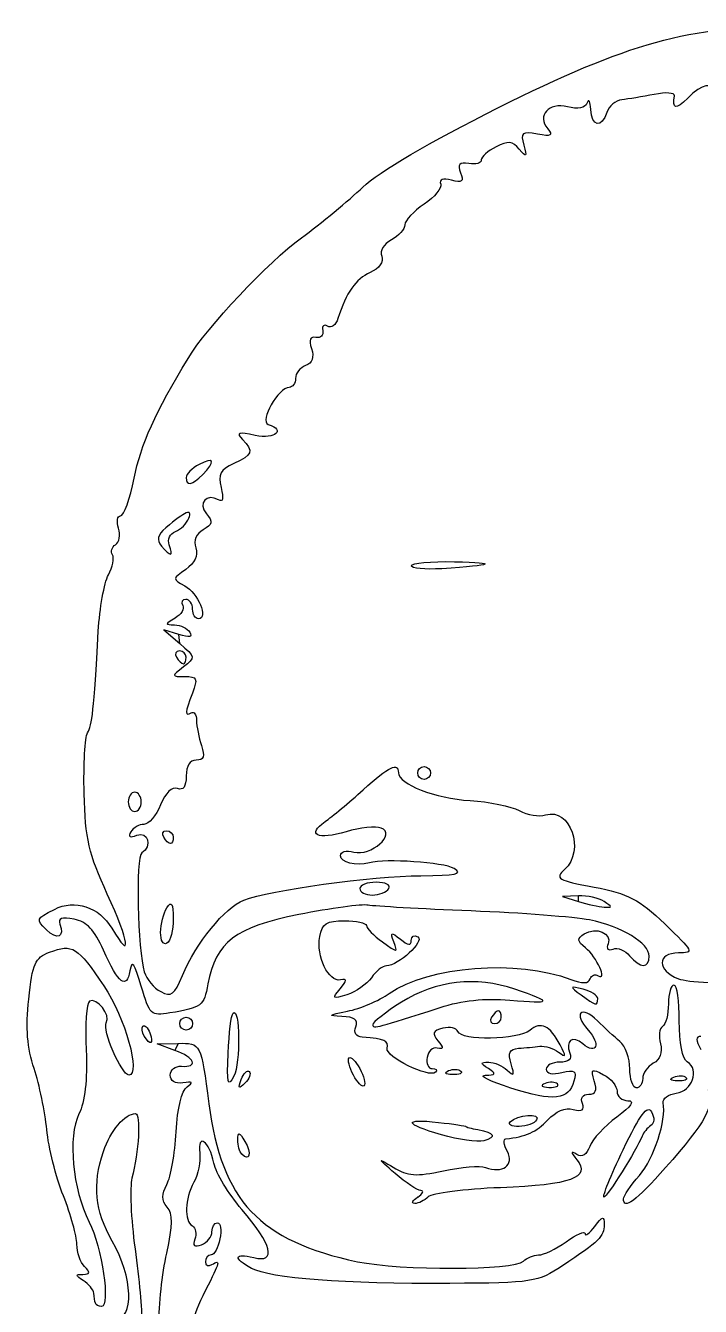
# Model space of a CAD drawing. Extents: x 785 to 1180, y 172 to 639.
# Drawn here: x 874.3 to 979.2, y 439.2 to 638.5 of the extents above; entities that cross this region are included whole.
import ezdxf

# ---------------------------------------------------------------- set-up
doc = ezdxf.new("R2010")
doc.units = 0
doc.layers.add('Ebene_1', color=7, linetype='CONTINUOUS')

msp = doc.modelspace()

# ---------------------------------------------------------------- linework, layer by layer
at = {"layer": 'Ebene_1', "color": 7}
for points in [[(901.82144, 568.678588), (901.82144, 568.678588)], [(896.61488, 557.741588), (896.61488, 557.741588)], [(934.25, 554.492812), (934.25, 554.492812)], [(898.12488, 543.776036), (895.74968, 544.516324), (898.24968, 542.383836)], [(899.25, 540.25002), (899.25, 540.25002)], [(935.25, 522.25002), (935.25, 522.25002)], [(892.25, 517.75002), (892.25, 517.75002)], [(895.75, 512.25002), (895.75, 512.25002)], [(930.75, 504.25002), (930.75, 504.25002)], [(960.25, 503.135028), (957.75, 503.050628), (960.25, 502.25002)], [(964.25, 502.25002), (964.25, 502.25002)], [(895.26528, 497.440996), (895.26528, 497.441004)], [(923.1768, 488.662204), (923.17712, 488.662204)], [(963.25, 487.133388), (963.25, 487.133388)], [(938.75, 485.76382), (938.75, 485.76382)], [(898.25, 483.25002), (898.25, 483.25002)], [(948.25, 484.25002), (948.25, 484.25002)], [(892.70888, 481.316548), (892.70888, 481.316548)], [(897.50144, 479.087716), (894.75144, 480.092108), (897.9824, 480.170988)], [(905.7764, 478.655812), (905.7764, 478.655812)], [(907.81432, 474.543148), (907.81432, 474.543148)], [(925.25, 475.25002), (925.25, 475.25002)], [(940.06248, 475.933196), (940.06248, 475.933132)], [(975.06248, 474.933196), (975.06248, 474.933132)], [(956.9792, 473.854124), (956.9792, 473.854188)], [(949.60912, 467.94246), (949.60912, 467.94246)], [(938.97512, 465.932772), (938.97512, 465.932772)], [(907.91664, 462.916692), (907.91664, 462.916692)], [(967.21328, 463.632772), (967.21328, 463.632772)], [(935.24616, 456.25002), (935.25, 456.25002)], [(967.2504, 456.000012), (967.2512, 456.00002)], [(885.12544, 439.75002), (885.12504, 439.75002)]]:
    msp.add_lwpolyline(points, close=True, dxfattribs=at)
for points in [[(947.71472, 625.729668), (967.89592, 635.832132), (977.63192, 638.532116), (993.7496, 638.495964)], [(981.2496, 628.095028), (981.2496, 629.85246), (979.47776, 629.478148), (977.2496, 627.250012)], [(972.03936, 627.828588), (970.23, 627.465532), (967.96184, 627.090404), (966.99896, 626.994964)], [(975.17096, 627.619348), (975.258, 628.097484), (973.8488, 628.191644), (972.03936, 627.828588)], [(958.55952, 625.887076), (955.61264, 626.626684), (953.74208, 624.566452), (955.47008, 622.484396)], [(961.58792, 626.501732), (961.26872, 625.710892), (960.15896, 625.485652), (958.55952, 625.887076)], [(962.17064, 625.500012), (962.12744, 626.737516), (961.86496, 627.188284), (961.58792, 626.501732)], [(966.99896, 626.994964), (966.03616, 626.899524), (964.99328, 626.017868), (964.6816, 625.035724)], [(977.2496, 627.250012), (975.38952, 625.3899), (974.7848, 625.49734), (975.17096, 627.619348)], [(926.71472, 613.40302), (929.15112, 615.737444), (937.24752, 620.489908), (947.71472, 625.729668)], [(964.6816, 625.035724), (963.88184, 622.515972), (962.26488, 622.814964), (962.17064, 625.500012)], [(953.86368, 621.643556), (951.4668, 622.078196), (951.22112, 621.880316), (951.75216, 619.942716)], [(955.47008, 622.484396), (956.35712, 621.4155), (956.0392, 621.24906), (953.86368, 621.643556)], [(951.05136, 619.300676), (949.9928, 620.561636), (949.31752, 620.631956), (947.43664, 619.677052)], [(951.75216, 619.942716), (952.2736, 618.040164), (952.18088, 617.955204), (951.05136, 619.300676)], [(947.43664, 619.677052), (946.16448, 619.031188), (945.13152, 618.108396), (945.14112, 617.626388)], [(943.21192, 617.061556), (941.72832, 617.298972), (941.4224, 616.963324), (941.92608, 615.650812)], [(945.14112, 617.626388), (945.15152, 617.14438), (944.28264, 616.890204), (943.21192, 617.061556)], [(938.82936, 613.886828), (939.066, 613.26158), (937.90856, 611.850012), (936.25744, 610.750012)], [(940.49312, 614.476084), (939.1676, 614.822716), (938.55712, 614.606484), (938.82936, 613.886828)], [(941.92608, 615.650812), (942.45312, 614.277316), (942.16288, 614.03942), (940.49312, 614.476084)], [(917.16144, 605.514916), (920.23496, 607.763836), (924.53392, 611.313476), (926.71472, 613.40302)], [(936.25744, 610.750012), (934.60632, 609.650012), (933.25408, 608.203348), (933.25248, 607.535196)], [(933.25248, 607.535196), (933.25248, 606.867044), (932.31472, 605.820036), (931.17208, 605.208508)], [(899.53608, 586.74998), (902.4624, 591.57274), (912.03376, 601.762932), (917.16144, 605.514916)], [(931.17208, 605.208508), (929.95624, 604.557828), (929.32592, 603.493628), (929.65232, 602.6429)], [(929.65232, 602.6429), (929.99688, 601.74506), (929.30376, 600.77618), (927.83976, 600.109132)], [(927.83976, 600.109132), (925.59472, 599.086244), (924.16584, 597.033308), (922.84736, 592.936628)], [(921.23192, 591.760956), (920.6644, 592.1117), (920.32368, 591.802716), (920.4748, 591.07434)], [(922.84736, 592.936628), (922.52632, 591.939268), (921.79944, 591.41022), (921.23192, 591.760956)], [(919.42424, 590.025132), (918.51352, 590.214188), (918.30048, 589.665196), (918.7432, 588.270204)], [(920.4748, 591.07434), (920.62592, 590.345956), (920.1532, 589.87382), (919.42424, 590.025132)], [(918.7432, 588.270204), (919.17472, 586.9107), (918.86928, 586.041292), (917.81856, 585.6381)], [(891.14368, 568.117012), (892.1392, 573.17734), (894.55504, 578.540988), (899.53608, 586.74998)], [(917.81856, 585.6381), (916.9556, 585.306964), (916.2496, 584.40918), (916.2496, 583.64302)], [(915.27264, 582.250012), (913.59136, 582.250012), (910.60584, 576.964596), (912.0208, 576.492956)], [(916.2496, 583.64302), (916.2496, 582.876868), (915.81, 582.250012), (915.27264, 582.250012)], [(912.0208, 576.492956), (914.78968, 575.56998), (913.0888, 574.124988), (909.9996, 574.775908)], [(907.9996, 574.155364), (909.78472, 572.291228), (909.58048, 571.721788), (906.64752, 570.385444)], [(909.9996, 574.775908), (907.34296, 575.3357), (906.97784, 575.222404), (907.9996, 574.155364)], [(901.25, 570.25002), (900.15, 569.661316), (899.25, 568.745484), (899.25, 568.214836)], [(901.82144, 568.678588), (903.86584, 570.72302), (903.58368, 571.498972), (901.25, 570.25002)], [(906.64752, 570.385444), (904.51176, 569.412316), (904.16048, 568.741276), (904.6876, 566.64114)], [(889.05208, 562.24998), (889.5676, 562.24998), (890.5088, 564.89014), (891.14368, 568.117012)], [(899.25, 568.214836), (899.25, 566.852492), (900.15936, 567.016492), (901.82144, 568.678588)], [(904.6876, 566.64114), (905.10328, 564.9849), (904.96296, 564.309156), (904.28968, 564.725244)], [(904.28968, 564.725244), (902.45376, 565.859884), (901.02624, 564.224068), (902.40384, 562.564212)], [(888.72288, 560.33406), (888.38848, 561.387852), (888.53664, 562.24998), (889.05208, 562.24998)], [(899.6612, 561.879276), (900.27216, 563.471308), (899.14552, 562.997196), (896.0796, 560.37206)], [(902.40384, 562.564212), (903.42752, 561.330708), (903.33744, 560.878668), (901.90856, 560.07902)], [(888.274, 557.764956), (888.85528, 558.124252), (889.05736, 559.28034), (888.72288, 560.33406)], [(896.0796, 560.37206), (894.77432, 559.254444), (894.60176, 558.531076), (895.40872, 557.558812)], [(897.56896, 559.818908), (898.40848, 560.141068), (899.35, 561.068236), (899.6612, 561.879276)], [(901.90856, 560.07902), (900.80392, 559.460852), (900.37672, 558.424964), (900.74616, 557.260796)], [(896.61488, 557.741588), (896.29456, 558.576332), (896.71464, 559.4911), (897.56896, 559.818908)], [(887.14696, 553.05818), (887.80432, 554.286356), (888.08896, 555.700836), (887.77952, 556.201468)], [(887.77952, 556.201468), (887.47016, 556.7021), (887.69264, 557.405668), (888.274, 557.764956)], [(895.40872, 557.558812), (896.84416, 555.829196), (897.32096, 555.90146), (896.61488, 557.741588)], [(900.74616, 557.260796), (901.12904, 556.054412), (900.5936, 554.903916), (899.19232, 553.922468)], [(934.25, 554.492812), (934.25, 554.909276), (937.28752, 555.18874), (941, 555.113836)], [(939, 554.035132), (936.38752, 553.870396), (934.25, 554.076332), (934.25, 554.492812)], [(941, 555.113836), (947.9948, 554.972716), (947.2172, 554.553284), (939, 554.035132)], [(885.57984, 544.287508), (885.78448, 547.883196), (886.48968, 551.829996), (887.14696, 553.05818)], [(899.19232, 553.922468), (897.08512, 552.446524), (897.0828, 552.409668), (899.02704, 551.369124)], [(899.02704, 551.369124), (901.0748, 550.27322), (902.74792, 546.250012), (901.156, 546.250012)], [(898.7116, 548.311476), (899.03064, 547.795276), (898.49472, 546.908964), (897.52064, 546.341884)], [(899.19056, 549.250012), (898.60816, 549.250012), (898.39256, 548.827668), (898.7116, 548.311476)], [(900.2496, 547.750012), (900.2496, 548.575012), (899.77304, 549.250012), (899.19056, 549.250012)], [(897.52064, 546.341884), (895.90912, 545.4037), (895.90192, 545.308092), (897.44064, 545.28042)], [(901.156, 546.250012), (900.65744, 546.250012), (900.2496, 546.925012), (900.2496, 547.750012)], [(883.9108, 528.510764), (884.64784, 529.703276), (884.86856, 531.790076), (885.57984, 544.287508)], [(897.44064, 545.28042), (898.37064, 545.2637), (899.43952, 544.751804), (899.81584, 544.142884)], [(899.81584, 544.142884), (900.28608, 543.382084), (899.75744, 543.267324), (898.12488, 543.776036)], [(898.24968, 542.383836), (900.6976, 540.295756), (900.7092, 540.220092), (898.80856, 538.750684)], [(898.19096, 541.25002), (897.60856, 541.25002), (897.41008, 540.80002), (897.75, 540.25002)], [(897.75, 540.25002), (898.08992, 539.70002), (898.56648, 539.25002), (898.80904, 539.25002)], [(899.25, 540.25002), (899.25, 540.80002), (898.77344, 541.25002), (898.19096, 541.25002)], [(898.80904, 539.25002), (899.0516, 539.25002), (899.25, 539.70002), (899.25, 540.25002)], [(898.80856, 538.750684), (896.90736, 537.280916), (896.912, 537.250012), (899.03376, 537.250012)], [(899.03376, 537.250012), (900.946, 537.250012), (901.08576, 536.949132), (900.22488, 534.684916)], [(900.22488, 534.684916), (899.04424, 531.57962), (899.00736, 530.982228), (900.03536, 531.617572)], [(900.03536, 531.617572), (900.46752, 531.884652), (900.83552, 531.348708), (900.8532, 530.426596)], [(900.8532, 530.426596), (900.8708, 529.504476), (901.22264, 527.737516), (901.63488, 526.500012)], [(883.38208, 519.030684), (883.2652, 523.5851), (883.50312, 527.85114), (883.9108, 528.510764)], [(901.63488, 526.500012), (902.1996, 524.804892), (901.99792, 524.250012), (900.81704, 524.250012)], [(900.81704, 524.250012), (899.81712, 524.250012), (899.24968, 523.35622), (899.24968, 521.781396)], [(926.78032, 519.629868), (930.8608, 523.303708), (932.24968, 523.975548), (932.24968, 522.275692)], [(932.24968, 522.275692), (932.24968, 520.510532), (937.99096, 518.290124), (943.41672, 517.956924)], [(935.25, 522.25002), (935.25, 522.80002), (935.7, 523.25002), (936.25, 523.25002)], [(936.25, 521.25002), (935.7, 521.25002), (935.25, 521.70002), (935.25, 522.25002)], [(936.25, 523.25002), (936.8, 523.25002), (937.25, 522.80002), (937.25, 522.25002)], [(937.25, 522.25002), (937.25, 521.70002), (936.8, 521.25002), (936.25, 521.25002)], [(897.89256, 519.83354), (897.05424, 520.155236), (896.05224, 519.187572), (895.27128, 517.302164)], [(899.24968, 521.781396), (899.24968, 520.11346), (898.80952, 519.481692), (897.89256, 519.83354)], [(886.98488, 503.396028), (884.10456, 509.643732), (883.56264, 511.995492), (883.38208, 519.030684)], [(891.25, 519.25002), (890.7, 519.25002), (890.25, 518.57502), (890.25, 517.75002)], [(892.25, 517.75002), (892.25, 518.57502), (891.8, 519.25002), (891.25, 519.25002)], [(920.84064, 514.676068), (921.92432, 515.4351), (924.59712, 517.664308), (926.78032, 519.629868)], [(890.25, 517.75002), (890.25, 516.92502), (890.7, 516.25002), (891.25, 516.25002)], [(891.25, 516.25002), (891.8, 516.25002), (892.25, 516.92502), (892.25, 517.75002)], [(895.27128, 517.302164), (894.57592, 515.623484), (893.4132, 514.250012), (892.68736, 514.250012)], [(943.41672, 517.956924), (946.34984, 517.776804), (949.77912, 517.069124), (951.03744, 516.384324)], [(951.03744, 516.384324), (952.29568, 515.699508), (954.14464, 515.3993), (955.14624, 515.717188)], [(955.14624, 515.717188), (958.9964, 516.93918), (961.3248, 510.21062), (958.08984, 507.210948)], [(892.68736, 514.250012), (891.96152, 514.250012), (891.04232, 513.72354), (890.64464, 513.080068)], [(924.13856, 513.098572), (919.6964, 511.767668), (917.90896, 512.622652), (920.84064, 514.676068)], [(890.64464, 513.080068), (890.15848, 512.29342), (890.46672, 512.119332), (891.5856, 512.548692)], [(891.5856, 512.548692), (893.35016, 513.225804), (894.01312, 510.8399), (892.34664, 509.809964)], [(895.75, 512.25002), (895.41008, 512.80002), (895.60856, 513.25002), (896.19096, 513.25002)], [(896.80904, 511.25002), (896.56648, 511.25002), (896.08992, 511.70002), (895.75, 512.25002)], [(896.19096, 513.25002), (896.77344, 513.25002), (897.25, 512.80002), (897.25, 512.25002)], [(897.25, 512.25002), (897.25, 511.70002), (897.0516, 511.25002), (896.80904, 511.25002)], [(929.56768, 513.681476), (928.7276, 514.003828), (926.28448, 513.741556), (924.13856, 513.098572)], [(925.32384, 509.940852), (927.99568, 509.242148), (931.98136, 512.755244), (929.56768, 513.681476)], [(923.24968, 509.366644), (923.24968, 510.00426), (924.13944, 510.250588), (925.32384, 509.940852)], [(892.34664, 509.809964), (891.37096, 509.206948), (891.68016, 494.619708), (892.73936, 491.282444)], [(927.74968, 508.276068), (925.63536, 507.72022), (923.24968, 508.298388), (923.24968, 509.366644)], [(940.90192, 507.384804), (939.24984, 508.34506), (930.31512, 508.950532), (927.74968, 508.276068)], [(908.19344, 502.440444), (912.23704, 504.012172), (928.07944, 506.209508), (935.74968, 506.262484)], [(935.74968, 506.262484), (941.23376, 506.300404), (942.34952, 506.543404), (940.90192, 507.384804)], [(958.08984, 507.210948), (956.57536, 505.806628), (956.97816, 505.567932), (962.69024, 504.484356)], [(928.80904, 505.25002), (927.4016, 505.25002), (926.25, 504.80002), (926.25, 504.25002)], [(926.25, 504.25002), (926.25, 503.70002), (927.12344, 503.25002), (928.19096, 503.25002)], [(928.19096, 503.25002), (929.25856, 503.25002), (930.41008, 503.70002), (930.75, 504.25002)], [(930.75, 504.25002), (931.10056, 504.81718), (930.2604, 505.25002), (928.80904, 505.25002)], [(962.69024, 504.484356), (967.96976, 503.482844), (969.69, 502.58818), (973.67144, 498.773412)], [(878.76024, 501.021532), (881.90144, 502.65026), (885.73352, 501.393492), (887.6816, 498.095708)], [(887.6816, 498.095708), (890.86288, 492.710252), (890.44472, 495.89126), (886.98488, 503.396028)], [(896.25, 501.25002), (896.9876, 502.391388), (897.22304, 501.987108), (897.23472, 499.559044)], [(898.67552, 490.726732), (900.80984, 495.835012), (905.24624, 501.294908), (908.19344, 502.440444)], [(964.25, 502.25002), (963.42504, 502.78318), (961.62504, 503.181428), (960.25, 503.135028)], [(960.25, 502.25002), (961.62504, 501.809668), (963.42504, 501.411412), (964.25, 501.365012)], [(964.25, 501.365012), (965.58336, 501.290052), (965.58336, 501.388292), (964.25, 502.25002)], [(877.51152, 497.84514), (875.86184, 499.494812), (875.8736, 499.524788), (878.76024, 501.021532)], [(895.26528, 497.441004), (895.27408, 498.710956), (895.71688, 500.42502), (896.25, 501.25002)], [(916.77288, 500.214492), (906.84416, 498.22862), (903.86456, 495.954828), (902.62744, 489.42006)], [(927.56056, 501.675612), (926.56456, 501.8595), (921.71008, 501.201988), (916.77288, 500.214492)], [(943.56056, 500.777868), (935.75656, 501.08774), (928.55656, 501.491724), (927.56056, 501.675612)], [(961.9588, 499.373916), (959.64376, 499.836228), (951.36456, 500.468012), (943.56056, 500.777868)], [(879.62264, 498.720092), (880.39416, 496.709628), (879.15896, 496.197708), (877.51152, 497.84514)], [(881.80928, 499.483228), (879.90656, 499.84698), (879.2748, 499.626508), (879.62264, 498.720092)], [(886.39584, 494.652228), (884.982, 497.848468), (883.78928, 499.10474), (881.80928, 499.483228)], [(897.23472, 499.559044), (897.24272, 497.803996), (896.8, 496.08994), (896.25, 495.75002)], [(920.01024, 496.777732), (920.402, 498.827188), (921.06152, 499.25002), (923.86624, 499.25002)], [(923.86624, 499.25002), (925.72712, 499.25002), (927.26384, 498.912524), (927.28112, 498.50002)], [(927.28112, 498.50002), (927.29872, 498.087524), (928.41488, 496.947948), (929.76216, 495.967628)], [(961.16376, 497.19694), (963.0312, 498.351092), (965.49568, 497.333692), (964.858, 495.671868)], [(971.2496, 493.726852), (971.2496, 495.774932), (966.97712, 498.371788), (961.9588, 499.373916)], [(973.67144, 498.773412), (978.16056, 494.47226), (978.26616, 494.250012), (975.82104, 494.250012)], [(896.25, 495.75002), (895.6924, 495.405388), (895.2568, 496.153428), (895.26528, 497.440996)], [(923.25072, 490.056444), (921.42, 489.63702), (919.43304, 493.758268), (920.01024, 496.777732)], [(935.2832, 496.729308), (936.37528, 496.054348), (932.2268, 492.25002), (930.39864, 492.25002)], [(931.54352, 495.967628), (930.95704, 497.531812), (931.08176, 497.581988), (932.56248, 496.37758)], [(932.56248, 496.37758), (933.75224, 495.40974), (934.24968, 495.353444), (934.24968, 496.186588)], [(934.24968, 496.186588), (934.24968, 496.836404), (934.7148, 497.08062), (935.2832, 496.729308)], [(961.36472, 495.039468), (960.01192, 496.126092), (959.98032, 496.4655), (961.16376, 497.19694)], [(874.7544, 487.057372), (875.34472, 492.635484), (875.72096, 493.47842), (878.00856, 494.34818)], [(878.00856, 494.34818), (881.57632, 495.704644), (882.34848, 495.22546), (886.45536, 489.106196)], [(890.50648, 491.485068), (889.97184, 488.456804), (888.7044, 489.433316), (886.39584, 494.652228)], [(929.76216, 495.967628), (932.11208, 494.257788), (932.18456, 494.257788), (931.54352, 495.967628)], [(963.32352, 490.704268), (964.83968, 489.76726), (963.08, 493.66174), (961.36472, 495.039468)], [(964.858, 495.671868), (964.5568, 494.887052), (964.874, 494.552372), (965.64032, 494.84642)], [(965.64032, 494.84642), (966.3492, 495.118444), (967.5064, 494.645524), (968.21184, 493.795492)], [(975.82104, 494.250012), (972.42776, 494.250012), (972.42024, 491.515852), (975.80984, 490.227076)], [(892.26848, 489.063012), (891.21848, 492.675972), (890.81472, 493.230948), (890.50648, 491.485068)], [(930.39864, 492.25002), (929.82912, 492.25002), (928.77504, 491.41458), (928.0564, 490.393484)], [(930.83704, 487.927004), (936.95512, 492.22198), (950.73784, 493.2961), (959.07208, 490.12742)], [(968.21184, 493.795492), (969.83352, 491.841508), (971.2496, 491.809548), (971.2496, 493.726852)], [(892.73936, 491.282444), (893.09456, 490.163444), (894.24432, 488.788068), (895.2944, 488.22606)], [(895.2944, 488.22606), (896.9304, 487.350524), (897.4144, 487.708492), (898.67552, 490.726732)], [(923.17712, 488.662204), (924.30912, 490.026172), (924.32376, 490.302204), (923.25072, 490.056444)], [(928.0564, 490.393484), (927.33768, 489.37238), (925.62824, 488.182468), (924.25752, 487.749228)], [(950.36664, 488.597788), (944.32176, 490.680428), (938.08968, 489.964084), (932.71544, 486.568836)], [(962.06424, 490.19382), (962.26016, 490.781556), (962.8268, 491.011268), (963.32352, 490.704268)], [(886.45536, 489.106196), (889.74, 484.211988), (892.25288, 475.25002), (890.34048, 475.25002)], [(896.69016, 484.89954), (893.77416, 484.40066), (893.5668, 484.595908), (892.26848, 489.063012)], [(902.62744, 489.42006), (901.97136, 485.9543), (901.71512, 485.759244), (896.69016, 484.89954)], [(924.25752, 487.749228), (921.99408, 487.03382), (921.89488, 487.117612), (923.1768, 488.662204)], [(949.57904, 486.911236), (956.28296, 486.352412), (956.36624, 486.530748), (950.36664, 488.597788)], [(961, 488.583652), (958.82696, 489.131172), (958.8164, 489.100972), (960.69112, 487.700284)], [(959.07208, 490.12742), (960.89312, 489.435044), (961.81808, 489.45558), (962.06424, 490.19382)], [(963.25, 487.133388), (963.25, 487.619244), (962.23752, 488.27186), (961, 488.583652)], [(975.10808, 489.25002), (974.63616, 489.25002), (974.25, 487.92658), (974.25, 486.309044)], [(975.93672, 483.664916), (975.95272, 486.736732), (975.58, 489.25002), (975.10808, 489.25002)], [(975.80984, 490.227076), (977.21808, 489.691684), (982.80832, 489.38814), (988.23272, 489.552532)], [(875.5904, 476.25002), (874.52032, 479.45278), (874.27928, 482.568268), (874.7544, 487.057372)], [(884.20392, 486.721284), (883.75296, 486.442588), (883.52192, 483.027268), (883.6904, 479.1317)], [(886.81992, 483.3625), (887.56216, 484.56342), (885.33632, 487.421172), (884.20392, 486.721284)], [(924.33704, 485.18118), (926.31016, 485.56682), (929.23512, 486.802444), (930.83704, 487.927004)], [(932.71544, 486.568836), (930.26144, 485.018492), (928.2528, 483.443932), (928.25176, 483.069828)], [(938.75, 485.76382), (942.076, 486.850292), (945.7016, 487.234452), (949.57904, 486.911236)], [(960.69112, 487.700284), (962.95536, 486.00862), (963.25, 485.943348), (963.25, 487.133388)], [(974.25, 486.309044), (974.25, 484.6915), (973.84224, 483.116052), (973.34392, 482.808036)], [(905.7764, 478.655812), (905.92144, 481.800532), (906.26264, 484.59602), (906.53464, 484.868012)], [(906.53464, 484.868012), (907.6176, 485.950964), (907.7304, 477.081868), (906.65912, 475.080188)], [(923.46824, 484.36502), (921.16048, 484.46262), (921.29176, 484.58598), (924.33704, 485.18118)], [(925.6112, 482.75002), (926.03072, 483.843188), (925.44952, 484.281212), (923.46824, 484.36502)], [(928.25176, 483.069828), (928.25176, 482.394788), (929.11952, 482.617932), (938.75, 485.76382)], [(947.80904, 485.25002), (947.56648, 485.25002), (947.08992, 484.80002), (946.75, 484.25002)], [(948.25, 484.25002), (948.25, 484.80002), (948.0516, 485.25002), (947.80904, 485.25002)], [(963.21256, 483.677252), (960.69128, 486.180076), (959.3648, 484.885644), (961.75, 482.25002)], [(890.34048, 475.25002), (889.20224, 475.25002), (886.15128, 482.280572), (886.81992, 483.3625)], [(892.70888, 481.316548), (892.34632, 481.90314), (892.26424, 482.597548), (892.52632, 482.859684)], [(892.52632, 482.859684), (892.78848, 483.121812), (893.26936, 482.641868), (893.59512, 481.793148)], [(898.25, 483.25002), (898.25, 483.80002), (898.7, 484.25002), (899.25, 484.25002)], [(899.25, 482.25002), (898.7, 482.25002), (898.25, 482.70002), (898.25, 483.25002)], [(899.25, 484.25002), (899.8, 484.25002), (900.25, 483.80002), (900.25, 483.25002)], [(900.25, 483.25002), (900.25, 482.70002), (899.8, 482.25002), (899.25, 482.25002)], [(926.64264, 481.12502), (925.64632, 481.20254), (925.2544, 481.820092), (925.6112, 482.75002)], [(939.18056, 482.521724), (937.59352, 482.1067), (937.4404, 481.725076), (938.39784, 480.571452)], [(941.49928, 482.001004), (941.3092, 482.571188), (940.26584, 482.805508), (939.18056, 482.521724)], [(946.75, 484.25002), (946.41008, 483.70002), (946.60856, 483.25002), (947.19096, 483.25002)], [(947.19096, 483.25002), (947.77344, 483.25002), (948.25, 483.70002), (948.25, 484.25002)], [(957.40792, 479.944332), (955.78976, 482.981468), (954.4176, 483.63434), (952.6812, 482.193252)], [(966.702, 480.460588), (965.85056, 481.16978), (964.28032, 482.617268), (963.21256, 483.677252)], [(973.34392, 482.808036), (972.84552, 482.500028), (972.68792, 481.291572), (972.9936, 480.122548)], [(977.17704, 477.295092), (976.3896, 477.781804), (975.91848, 480.200908), (975.93672, 483.664916)], [(893.59512, 481.793148), (894.27128, 480.031044), (893.69496, 479.721092), (892.70888, 481.316548)], [(930.48464, 479.40978), (930.73872, 480.607884), (930.20024, 480.848292), (926.64264, 481.12502)], [(938.39784, 480.571452), (939.3288, 479.449636), (939.30792, 479.203932), (938.30168, 479.443604)], [(952.6812, 482.193252), (950.88488, 480.702452), (941.98312, 480.549396), (941.49928, 482.001004)], [(960.93216, 480.098844), (959.30768, 481.44706), (958.16856, 480.625748), (958.92592, 478.652252)], [(961.75, 482.25002), (963.76016, 480.028852), (963.10208, 478.297972), (960.93216, 480.098844)], [(968.25, 476.210588), (968.25, 477.838908), (967.55344, 479.751412), (966.702, 480.460588)], [(979.30768, 481.250012), (978.47856, 481.250012), (978.47096, 480.704236), (979.27888, 479.194572)], [(883.6904, 479.1317), (883.89272, 474.4533), (883.51376, 471.08074), (882.57416, 469.1971)], [(898.50144, 476.611108), (901.20448, 476.396588), (900.5704, 477.966836), (897.50144, 479.087716)], [(897.9824, 480.170988), (901.51584, 480.257292), (901.56704, 480.157548), (902.78976, 470.789244)], [(906.65912, 475.080188), (905.69944, 473.287044), (905.55568, 473.86942), (905.7764, 478.655812)], [(938.02432, 475.691444), (937.05584, 474.7229), (930.20704, 478.1005), (930.48464, 479.40978)], [(938.30168, 479.443604), (937.59416, 479.612132), (936.8828, 478.962524), (936.72088, 478.00002)], [(949.79464, 477.00002), (949.27088, 478.733548), (949.532, 479.28498), (950.93224, 479.402332)], [(950.93224, 479.402332), (951.93176, 479.486132), (953.42464, 479.626612), (954.2496, 479.714556)], [(954.2496, 479.714556), (955.07464, 479.802556), (956.38576, 479.396476), (957.16336, 478.812252)], [(957.16336, 478.812252), (958.3508, 477.920012), (958.38992, 478.10118), (957.40792, 479.944332)], [(958.92592, 478.652252), (959.28256, 477.7227), (958.75376, 477.25002), (957.35696, 477.25002)], [(972.9936, 480.122548), (973.3528, 478.74894), (972.9656, 477.6705), (971.89968, 477.07386)], [(896.75144, 475.249996), (896.75144, 476.074996), (897.53896, 476.6875), (898.50144, 476.611108)], [(925.25, 475.25002), (924.61088, 476.444228), (924.31296, 477.646308), (924.588, 477.921308)], [(924.588, 477.921308), (924.86296, 478.196308), (925.61088, 477.444228), (926.25, 476.25002)], [(936.72088, 478.00002), (936.55904, 477.037524), (936.91176, 476.25002), (937.50472, 476.25002)], [(946.25, 476.25002), (944.92824, 477.104188), (944.93424, 477.221212), (946.2996, 477.234708)], [(946.2996, 477.234708), (947.15208, 477.242708), (948.44016, 476.687516), (949.162, 476.00002)], [(949.162, 476.00002), (950.23272, 474.980236), (950.3492, 475.16442), (949.79464, 477.00002)], [(957.35696, 477.25002), (956.19816, 477.25002), (955.25, 476.751244), (955.25, 476.141612)], [(962.7228, 474.335852), (962.13184, 476.19778), (962.2856, 476.30134), (964.15536, 475.30066)], [(971.89968, 477.07386), (970.9924, 476.566092), (970.25, 475.498004), (970.25, 474.700332)], [(975.46272, 472.426916), (977.9948, 472.78782), (979.15216, 476.074412), (977.17704, 477.295092)], [(877.57296, 466.75002), (877.30952, 469.50002), (876.41744, 473.77502), (875.5904, 476.25002)], [(898.75144, 474.041692), (897.51072, 473.86074), (896.75144, 474.319428), (896.75144, 475.249996)], [(908.37408, 473.983348), (907.38648, 473.003092), (907.2716, 473.117948), (907.81432, 474.543148)], [(907.81432, 474.543148), (908.18984, 475.529372), (908.74896, 476.084372), (909.05688, 475.776484)], [(909.05688, 475.776484), (909.3648, 475.468588), (909.05752, 474.661692), (908.37408, 473.983348)], [(926.91208, 473.578732), (926.63704, 473.303732), (925.88912, 474.055812), (925.25, 475.25002)], [(926.25, 476.25002), (926.88912, 475.055812), (927.18704, 473.853732), (926.91208, 473.578732)], [(937.50472, 476.25002), (938.09776, 476.25002), (938.3316, 475.99866), (938.02432, 475.691444)], [(940.66664, 475.329036), (939.50176, 475.377036), (939.2648, 475.613972), (940.06248, 475.933196)], [(940.06248, 475.933132), (940.7844, 476.222004), (941.64688, 476.186484), (941.9792, 475.854252)], [(941.9792, 475.854252), (942.31144, 475.521964), (941.7208, 475.285612), (940.66664, 475.329036)], [(949.75, 473.217684), (946.45, 474.276308), (944.65, 475.173556), (945.75, 475.211564)], [(945.75, 475.211564), (947.41232, 475.268924), (947.49672, 475.444324), (946.25, 476.25002)], [(955.25, 476.141612), (955.25, 475.470308), (956.19848, 475.27126), (957.65512, 475.636852)], [(957.65512, 475.636852), (959.68, 476.14506), (959.97912, 475.930268), (959.5472, 474.27838)], [(961.8488, 472.25002), (962.9508, 472.25002), (963.19776, 472.83938), (962.7228, 474.335852)], [(964.15536, 475.30066), (965.30744, 474.684108), (966.25, 473.520492), (966.25, 472.714844)], [(969.25, 473.25002), (968.7, 473.25002), (968.25, 474.582284), (968.25, 476.210588)], [(970.25, 474.700332), (970.25, 473.90266), (969.8, 473.25002), (969.25, 473.25002)], [(975.66664, 474.329036), (974.50176, 474.377036), (974.2648, 474.613972), (975.06248, 474.933196)], [(975.06248, 474.933132), (975.7844, 475.222004), (976.64688, 475.186484), (976.9792, 474.854252)], [(976.9792, 474.854252), (977.31144, 474.521964), (976.7208, 474.285612), (975.66664, 474.329036)], [(897.68912, 466.402588), (897.89112, 470.104188), (898.55624, 472.850964), (899.3864, 473.411548)], [(899.3864, 473.411548), (900.41008, 474.102828), (900.25128, 474.260436), (898.75144, 474.041692)], [(959.5472, 474.27838), (958.77976, 471.343868), (956.39568, 471.085748), (949.75, 473.217684)], [(955.06248, 473.933068), (954.2648, 473.613844), (954.50176, 473.376884), (955.66664, 473.328908)], [(956.9792, 473.854188), (956.64688, 474.186484), (955.7844, 474.222004), (955.06248, 473.933068)], [(955.66664, 473.328908), (956.7208, 473.285468), (957.31144, 473.521836), (956.9792, 473.854124)], [(966.25, 472.714844), (966.25, 471.909188), (967.0124, 471.25002), (967.94432, 471.25002)], [(973.42328, 470.926916), (973.29824, 471.57422), (974.216, 472.24922), (975.46272, 472.426916)], [(980.41784, 473.003084), (981.58816, 470.727524), (980.05752, 467.91378), (973.80272, 460.842324)], [(902.78976, 470.789244), (904.76552, 455.651132), (910.6256, 449.41806), (925.90696, 446.200332)], [(959.44768, 469.908572), (960.85304, 469.541084), (961.25296, 469.799948), (960.8604, 470.82298)], [(960.8604, 470.82298), (960.53256, 471.67734), (960.9292, 472.25002), (961.8488, 472.25002)], [(967.94432, 471.25002), (969.0788, 471.25002), (968.50368, 470.412716), (966.20376, 468.715884)], [(967.21328, 463.632772), (969.85776, 469.153052), (970.96856, 470.636636), (971.61632, 469.513684)], [(969.73056, 459.63154), (972.03024, 462.305516), (973.9528, 468.186364), (973.42328, 470.926916)], [(882.57416, 469.1971), (880.7992, 465.639132), (881.57352, 457.504868), (884.1752, 452.378772)], [(886.37888, 463.35078), (887.44584, 466.566548), (889.72424, 469.249996), (891.3876, 469.249996)], [(891.3876, 469.249996), (892.2224, 469.249996), (891.87728, 463.177364), (890.81664, 459.205204)], [(938.97512, 465.932772), (933.10472, 467.644484), (932.89512, 468.50266), (938.5, 467.877844)], [(949.60912, 467.94246), (950.7444, 469.077732), (954.43248, 469.35422), (953.75184, 468.253044)], [(955.47672, 468.26298), (956.72672, 469.604692), (958.22904, 470.22726), (959.44768, 469.908572)], [(966.20376, 468.715884), (964.31456, 467.3221), (962.43096, 465.268188), (962.01792, 464.151628)], [(971.61632, 469.513684), (972.126, 468.630156), (972.0848, 467.7521), (971.51632, 467.38094)], [(880.15112, 456.463004), (878.99656, 459.37086), (877.83632, 464.00002), (877.57296, 466.75002)], [(896.2348, 458.218812), (896.85192, 459.37198), (897.5064, 463.054676), (897.68912, 466.402588)], [(903.55296, 461.520788), (902.8552, 464.97434), (900.974, 466.342428), (901.36448, 463.112332)], [(907.2804, 465.166692), (907.3052, 466.466988), (907.50056, 466.423788), (908.37208, 464.92502)], [(938.5, 467.877844), (940.83752, 467.617252), (942.75, 467.334956), (942.75, 467.250524)], [(942.75, 467.250524), (942.75, 467.166124), (943.57872, 466.940188), (944.5916, 466.74854)], [(944.5916, 466.74854), (947.24344, 466.246796), (947.60376, 465.575788), (945.5148, 465.029508)], [(948.9648, 465.326532), (952.04776, 465.626948), (953.72584, 466.383652), (955.47672, 468.26298)], [(951.02432, 467.25002), (949.86512, 467.25002), (949.22824, 467.56162), (949.60912, 467.94246)], [(953.75184, 468.253044), (953.41096, 467.70138), (952.18352, 467.25002), (951.02432, 467.25002)], [(971.51632, 467.38094), (970.9848, 467.033932), (970.36992, 466.30002), (970.14992, 465.75002)], [(907.91664, 462.916692), (907.55, 463.283348), (907.26368, 464.295852), (907.2804, 465.166692)], [(908.37208, 464.92502), (909.44888, 463.073332), (909.13672, 461.696668), (907.91664, 462.916692)], [(945.5148, 465.029508), (944.5168, 464.768516), (941.57392, 465.174988), (938.97512, 465.932772)], [(949.19648, 463.34998), (948.6372, 464.394996), (948.53296, 465.284452), (948.9648, 465.326532)], [(970.14992, 465.75002), (969.26736, 463.543236), (964.71536, 456.264932), (964.21328, 456.257716)], [(887.76304, 449.397924), (885.03976, 454.161604), (884.64624, 458.128796), (886.37888, 463.35078)], [(901.36448, 463.112332), (901.5216, 461.813036), (901.1104, 459.76706), (900.4508, 458.565724)], [(931.75, 459.928676), (928.91928, 462.3883), (928.90304, 462.442828), (931.46136, 460.89498)], [(945.79032, 460.872916), (948.44216, 459.8553), (950.33152, 461.229252), (949.19648, 463.34998)], [(960.00848, 462.877732), (959.00232, 463.482308), (959.00312, 463.321276), (960.00848, 462.07466)], [(962.01792, 464.151628), (961.54304, 462.86786), (960.80424, 462.399532), (960.00848, 462.877732)], [(964.21328, 456.257716), (963.91808, 456.253716), (965.26808, 459.57226), (967.21328, 463.632772)], [(907.89464, 454.342756), (905.81464, 456.766732), (903.86088, 459.996844), (903.55296, 461.520788)], [(931.46136, 460.89498), (933.7404, 459.516108), (934.98256, 459.428228), (939.25168, 460.343804)], [(939.25168, 460.343804), (942.04512, 460.942892), (944.98752, 461.180988), (945.79032, 460.872916)], [(960.00848, 462.07466), (962.25664, 459.297652), (959.09304, 458.136204), (948.15032, 457.721092)], [(973.80272, 460.842324), (969.19128, 455.628892), (967.24744, 454.192332), (967.2504, 456.000012)], [(890.81664, 459.205204), (890.44296, 457.805564), (890.65736, 452.855564), (891.29304, 448.205204)], [(900.4508, 458.565724), (899.00944, 455.9407), (898.8896, 452.59166), (900.20784, 451.776972)], [(935.75, 457.270668), (935.2, 457.298828), (933.4, 458.494972), (931.75, 459.928676)], [(967.2512, 456.00002), (967.25192, 456.412524), (968.3676, 458.0467), (969.73056, 459.63154)], [(882.2504, 448.913004), (882.2504, 450.157636), (881.30576, 453.55514), (880.15112, 456.463004)], [(896.2852, 454.709076), (895.40976, 455.763876), (895.39696, 456.65374), (896.2348, 458.218812)], [(935.25, 456.25002), (936.07504, 456.78318), (936.3, 457.242468), (935.75, 457.270668)], [(948.15032, 457.721092), (942.52888, 457.507852), (937.46072, 456.864628), (936.88784, 456.2917)], [(896.214, 447.522996), (897.16672, 451.945148), (897.18328, 453.62666), (896.2852, 454.709076)], [(934.79616, 455.265332), (934.21864, 455.273332), (934.42112, 455.71686), (935.24616, 456.25002)], [(936.88784, 456.2917), (936.31488, 455.71878), (935.37368, 455.256908), (934.79616, 455.265332)], [(884.1752, 452.378772), (886.15024, 448.48718), (887.50456, 439.25002), (886.1, 439.25002)], [(909.748, 446.840212), (913.34016, 445.938644), (912.62616, 448.828772), (907.89464, 454.342756)], [(962.78328, 451.691108), (964.03144, 453.341348), (964.25144, 453.384724), (964.25144, 451.98054)], [(900.20784, 451.776972), (900.73376, 451.4519), (900.90864, 450.520244), (900.59648, 449.706612)], [(901.64016, 448.845628), (902.52632, 449.185708), (903.25144, 450.090812), (903.25144, 450.856972)], [(903.25144, 450.856972), (903.25144, 451.623124), (903.63904, 452.24998), (904.11272, 452.24998)], [(904.11272, 452.24998), (904.58648, 452.24998), (904.75904, 451.12498), (904.49616, 449.74998)], [(964.25144, 451.98054), (964.25144, 450.131732), (963.48568, 449.375388), (957.75144, 445.560996)], [(958.34712, 449.318068), (959.94448, 450.455532), (961.26576, 451.018028), (961.28328, 450.568068)], [(961.28328, 450.568068), (961.30088, 450.118116), (961.97576, 450.623428), (962.78328, 451.691108)], [(883.4504, 445.45002), (882.7904, 446.11002), (882.2504, 447.668364), (882.2504, 448.913004)], [(888.21584, 437.249996), (891.21512, 437.249996), (890.97152, 443.785532), (887.76304, 449.397924)], [(900.59648, 449.706612), (900.19416, 448.658292), (900.49824, 448.407452), (901.64016, 448.845628)], [(904.49616, 449.74998), (904.23328, 448.37498), (903.62072, 447.24998), (903.1348, 447.24998)], [(954.04712, 447.24998), (954.81472, 447.24998), (956.74968, 448.18062), (958.34712, 449.318068)], [(891.29304, 448.205204), (891.92872, 443.554836), (892.3972, 438.5125), (892.33408, 436.999996)], [(895.01952, 436.499996), (894.99232, 439.3875), (895.52992, 444.347844), (896.214, 447.522996)], [(903.1348, 447.24998), (902.64896, 447.24998), (902.25144, 446.77342), (902.25144, 446.190956)], [(903.25144, 445.74998), (904.62952, 446.601724), (904.53776, 446.234492), (902.25144, 441.74998)], [(909.42216, 445.158652), (906.502, 446.721452), (906.67448, 447.611612), (909.748, 446.840212)], [(951.69256, 446.291028), (952.21992, 446.818452), (953.27952, 447.24998), (954.04712, 447.24998)], [(883.2004, 444.234708), (884.32816, 444.246628), (884.38376, 444.516692), (883.4504, 445.45002)], [(902.25144, 446.190956), (902.25144, 445.6085), (902.70144, 445.41006), (903.25144, 445.74998)], [(940.25144, 442.825092), (923.82392, 442.733692), (912.3272, 443.603908), (909.42216, 445.158652)], [(925.90696, 446.200332), (932.59, 444.793108), (950.2568, 444.855228), (951.69256, 446.291028)], [(957.75144, 445.560996), (953.93304, 443.020996), (953.13856, 442.896788), (940.25144, 442.825092)], [(883.25, 443.27118), (881.97504, 444.077132), (881.96752, 444.221692), (883.2004, 444.234708)], [(884.87504, 441.286492), (884.80624, 441.856556), (884.07504, 442.74966), (883.25, 443.27118)], [(885.12504, 439.75002), (885.05624, 440.02502), (884.94376, 440.716428), (884.87504, 441.286492)], [(902.25144, 441.74998), (899.85664, 437.052844), (899.77896, 435.88698), (901.75144, 434.24998)], [(886.1, 439.25002), (885.63272, 439.25002), (885.19416, 439.47502), (885.12544, 439.75002)]]:
    msp.add_open_spline(points, degree=3, dxfattribs=at)

doc.saveas('drawing.dxf')
